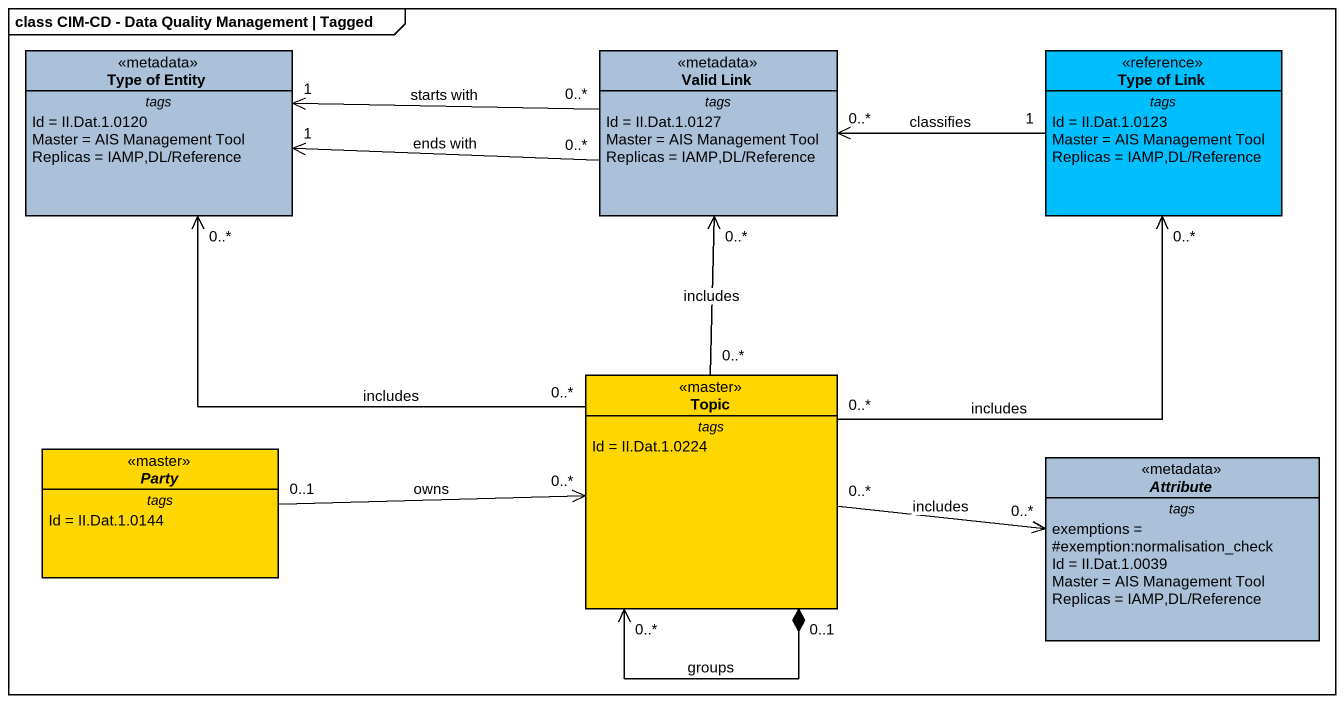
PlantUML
@startuml
mainframe class CIM-CD - Data Quality Management | Tagged
hide circle
hide empty members
class "Type of Entity" as Type_of_Entity <<metadata>> #ABC1D9 {
  -- tags --
  Id = II.Dat.1.0120
  Master = AIS Management Tool
  Replicas = IAMP,DL/Reference
}
class "Valid Link" as Valid_Link <<metadata>> #ABC1D9 {
  -- tags --
  Id = II.Dat.1.0127
  Master = AIS Management Tool
  Replicas = IAMP,DL/Reference
}
class "Type of Link" as Type_of_Link <<reference>> #00BFFF {
  -- tags --
  Id = II.Dat.1.0123
  Master = AIS Management Tool
  Replicas = IAMP,DL/Reference
}
class Topic <<master>> #FFD700 {
  -- tags --
  Id = II.Dat.1.0224
}
abstract class Party <<master>> #FFD700 {
  -- tags --
  Id = II.Dat.1.0144
}
abstract class Attribute <<metadata>> #ABC1D9 {
  -- tags --
  exemptions = #exemption:normalisation_check
  Id = II.Dat.1.0039
  Master = AIS Management Tool
  Replicas = IAMP,DL/Reference
}
Type_of_Entity "1" <-right- "0..*" Valid_Link : ends with
Type_of_Entity "0..*" <-- "0..*" Topic : includes
Valid_Link "0..*" -left-> "1" Type_of_Entity : starts with
Type_of_Link "1" -left-> "0..*" Valid_Link : classifies
Topic "0..*" -up-> "0..*" Valid_Link : includes
Topic "0..*" -up-> "0..*" Type_of_Link : includes
Topic "0..*" <--* "0..1" Topic : groups
Party "0..1" -right-> "0..*" Topic : owns
Attribute "0..*" <-left- "0..*" Topic : includes
@enduml
